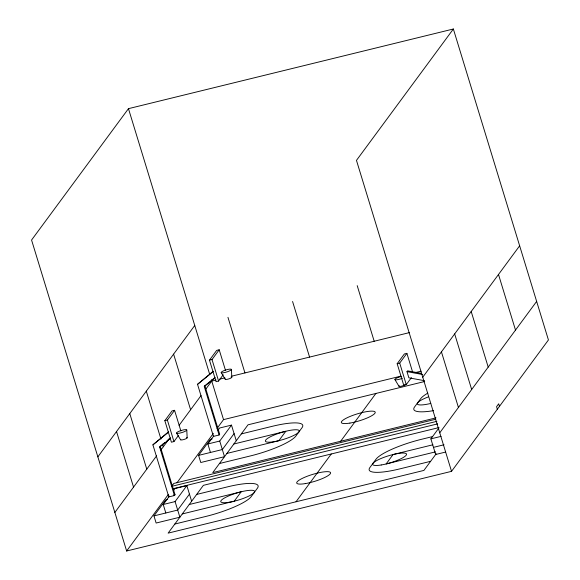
<?xml version="1.0" encoding="UTF-8"?>
<svg xmlns="http://www.w3.org/2000/svg" width="580" height="580" viewBox="0 0 580 580"><rect width="100%" height="100%" fill="white"/><g stroke="black" fill="none" stroke-linecap="round" stroke-linejoin="round"><path stroke-width="0.87" d="M128.463 108.656L31.566 240.033L126.643 551L451.537 471.344L548.433 339.967L453.357 29L128.463 108.656L209.764 374.578M97.853 456.851L194.749 325.474M453.357 29L356.468 160.377L451.537 471.344M178.575 435.297L173.949 441.568L171.412 442.192L164.836 420.681L172.028 410.93L174.565 410.307L180.88 430.954M223.206 374.774L218.588 381.046L216.05 381.669L209.474 360.158L216.666 350.407L219.204 349.783L225.511 370.431M164.836 420.681L167.374 420.058L174.565 410.307M209.474 360.158L212.012 359.542L219.204 349.783M165.017 442.402L160.232 446.296L175.037 494.74L174.457 495.53L168.816 496.915L152.903 444.853L168.584 431.774M214.44 377.979L204.863 385.772L219.675 434.217L219.088 435.007L213.454 436.392L197.533 384.33L213.222 371.251M174.457 495.53L159.645 447.086L160.232 446.296M219.088 435.007L204.283 386.563L204.863 385.772M114.854 512.452L156.607 455.837M160.892 450.029L169.462 438.415M179.097 425.35L201.042 395.596M205.856 389.064L211.751 381.075L216.137 380.001M172.202 485.627L173.804 483.459L435.478 419.304M126.643 551L168.396 494.385M176.958 482.77L213.36 433.412M217.108 428.337L223.532 419.623L400.911 376.137M191.639 501.258L186.862 485.627L175.095 501.584L179.873 517.208L156.136 523.029L153.954 515.895L165.721 499.938L167.475 499.51M236.27 440.735L231.493 425.111L219.733 441.061L224.511 456.685L200.774 462.507L198.592 455.373L210.359 439.415L212.113 438.988M165.822 512.981L163.226 504.491L169.403 496.117M173.384 490.716L174.993 488.541L186.862 485.627M210.46 452.458L207.865 443.968L213.744 435.993M218.022 430.193L219.624 428.018L231.493 425.111M189.457 494.124L177.69 510.074L153.954 515.895M234.088 433.601L222.329 449.551L198.592 455.373M411.416 377.638L406.275 384.605L403.738 385.229L397.162 363.718L404.354 353.967L406.892 353.351L412.677 372.273M296.017 501.772L331.267 453.98M340.656 441.25L375.905 393.458M397.162 363.718L399.7 363.102L406.892 353.351M424.429 380.683L408.871 377.819L406.986 371.635L407.566 370.845L421.602 373.426M422.755 377.188L519.644 245.811M445.324 452.125L435.652 454.495L430.875 438.872L438.9 427.997M439.756 432.796L536.645 301.419M436.196 453.763L423.908 470.416L168.127 533.129L203.377 485.337L438.944 427.576M197.533 384.33L213.324 371.49M204.283 386.563L215.231 377.66M152.903 444.853L168.693 432.006M167.069 440.727L170.491 437.951M159.645 447.086L170.593 438.183M219.653 379.139L224.917 377.848M231.942 376.123L409.321 332.637M414.961 372.686L421.109 371.185M424.69 381.495L248.015 424.814L212.766 472.606L436.022 417.868M241.309 433.905L272.31 426.307A40.027 8.185 -17 0 1 301.992 427.757L295.865 436.059A40.027 8.185 -17 0 1 250.473 455.916L219.472 463.514M207.865 443.968L219.733 441.061M233.863 443.997L285.81 431.266L278.857 440.684L226.918 453.422M171.673 486.352L436.856 421.334M173.326 488.672L437.632 423.871M173.427 495.132L175.037 494.74M196.671 494.428L227.679 486.823A40.027 8.185 -17 0 1 257.353 488.273L251.234 496.582A40.027 8.185 -17 0 1 205.842 516.439L174.834 524.037M432.644 436.573L421.45 439.314A40.027 8.185 -17 0 0 376.058 459.172L369.931 467.48A40.027 8.185 -17 0 0 399.613 468.93L430.614 461.325M163.226 504.491L175.095 501.584M430.875 438.872L441.047 436.377M189.225 504.52L241.171 491.789L234.226 501.207L182.279 513.945M432.89 444.78L393.066 454.546L386.12 463.964L435.464 451.871M433.47 447.361L444.019 444.773M406.986 371.635L422.769 374.542M401.52 376.427A5.35 1.095 -17 0 0 394.915 379.552L398.982 386.28M221.198 372.599L225.257 379.298M176.566 433.122L180.619 439.821M498.503 274.478L515.504 330.085M471.199 311.504L488.2 367.104M499.474 406.341L498.698 403.803L496.567 406.689L497.343 409.233M454.669 333.913L471.671 389.513M441.431 351.857L458.432 407.464M399.7 363.102L406.275 384.605M357.193 285.643L374.194 341.25M292.574 301.484L309.575 357.091M227.954 317.332L244.948 372.933M212.012 359.542L218.588 381.046M211.352 379.777L223.532 419.623M173.608 354.133L190.61 409.741M167.374 420.058L173.949 441.568M146.305 391.159L160.95 439.067M162.516 444.2L163.299 446.767M129.775 413.569L146.776 469.176M116.537 431.52L133.538 487.12M231.42 369.504A5.35 1.095 -17 0 1 223.626 372.73A5.35 1.095 -17 0 1 223.829 370.692A5.35 1.095 -17 0 1 231.42 369.504L231.804 377.283M186.782 430.026A5.35 1.095 -17 0 1 178.988 433.253A5.35 1.095 -17 0 1 179.198 431.208A5.35 1.095 -17 0 1 186.782 430.026L187.166 437.806M231.072 377.051A3.429 0.703 -17 0 1 229.151 378.791A3.429 0.703 -17 0 1 225.374 378.965M430.751 403.441A17.697 3.618 -17 0 1 417.325 403.963A17.697 3.618 -17 0 1 428.178 396.974M427.822 393.117A40.027 8.185 -17 0 0 420.696 398.649L414.57 406.957A40.027 8.185 -17 0 0 433.536 410.647M186.637 437.581A3.429 0.703 -17 0 1 184.194 439.415A3.429 0.703 -17 0 1 180.844 439.393M402.368 378.29A5.35 1.095 -17 0 1 394.915 379.552M405.529 384.236A3.429 0.703 -17 0 1 401.577 386.157A3.429 0.703 -17 0 1 399.337 385.751M273.97 441.699A17.697 3.618 -17 0 0 299.287 430.998A17.697 3.618 -17 0 0 273.738 435.225A17.697 3.618 -17 0 0 273.97 441.699M349.921 423.081A17.697 3.618 -17 0 0 375.238 412.38A17.697 3.618 -17 0 0 349.689 416.607A17.697 3.618 -17 0 0 349.921 423.081M229.332 502.222A17.697 3.618 -17 0 0 254.656 491.521A17.697 3.618 -17 0 0 229.107 495.748A17.697 3.618 -17 0 0 229.332 502.222M381.227 464.979A17.697 3.618 -17 0 0 406.551 454.278A17.697 3.618 -17 0 0 381.002 458.504A17.697 3.618 -17 0 0 381.227 464.979M305.283 483.604A17.697 3.618 -17 0 0 330.6 472.896A17.697 3.618 -17 0 0 305.051 477.13A17.697 3.618 -17 0 0 305.283 483.604"/></g></svg>
